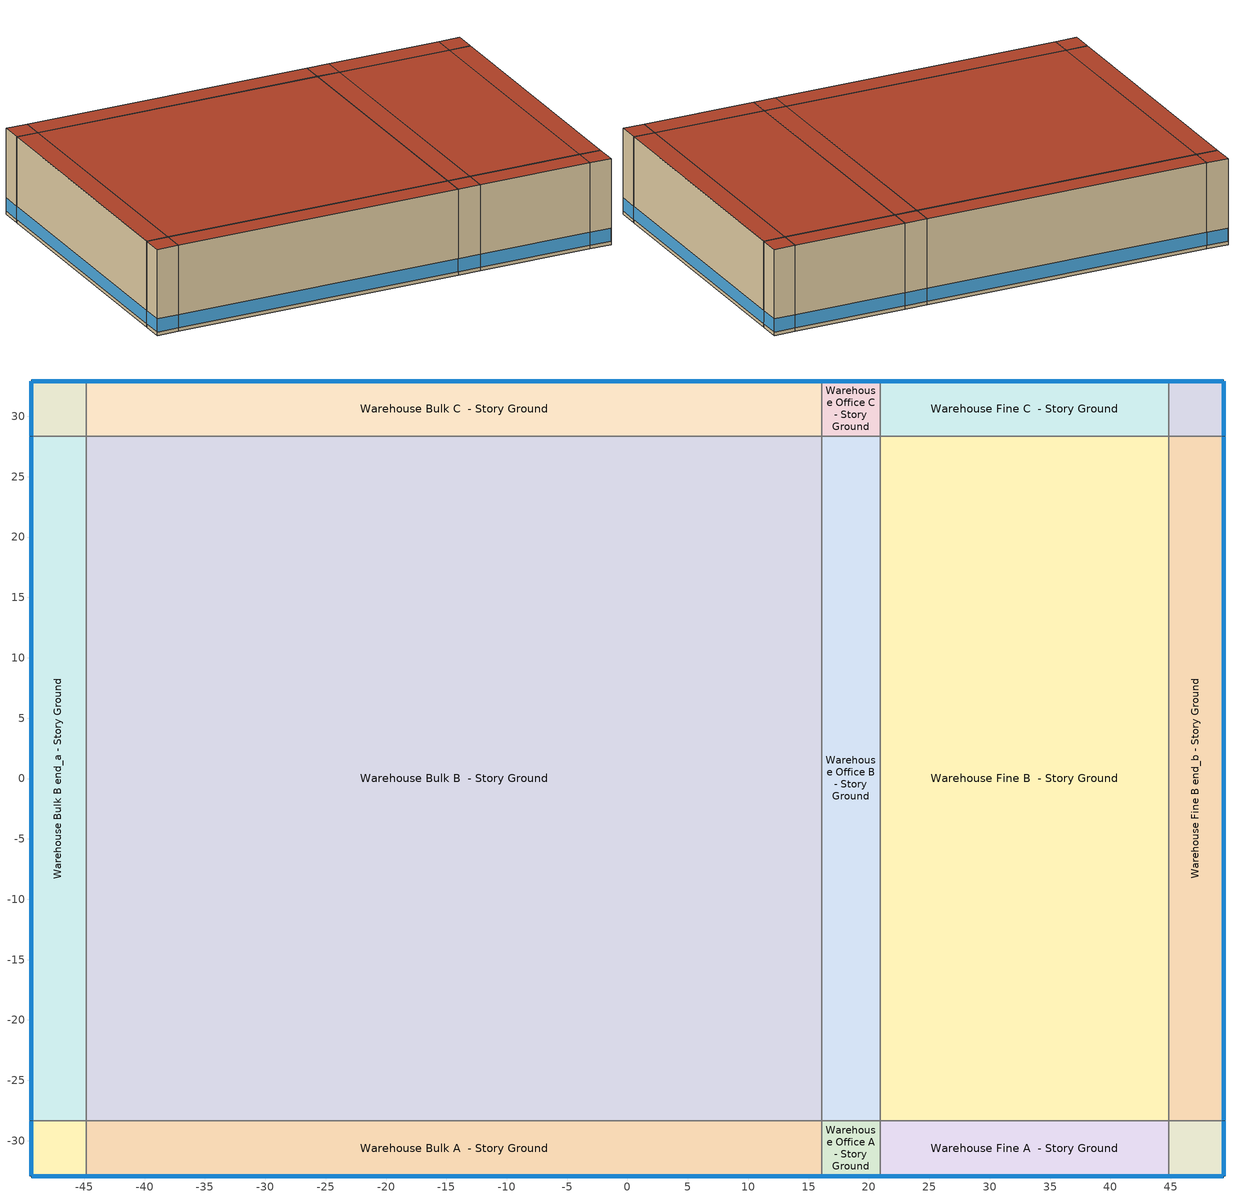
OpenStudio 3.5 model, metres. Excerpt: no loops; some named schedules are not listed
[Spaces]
Warehouse Bulk A end_a - Story Ground
 floor ground (Foundation F 093 Perim 914 Area 209): -49.38,-32.92 -49.38,-28.35 -44.81,-28.35 -44.81,-32.92 z0
 wall outside: -49.38,-28.35 -49.38,-32.92 -44.81,-32.92 z0:18.29
 wall to Warehouse Bulk B end_a - Story Ground: -44.81,-28.35 -49.38,-28.35 z0:18.29
 wall to Warehouse Bulk A  - Story Ground: -44.81,-32.92 -44.81,-28.35 z0:18.29
 window: -49.36,-32.92 -44.84,-32.92 / -49.38,-28.38 -49.38,-32.9 z0.76:3.54
 roof outside: -44.81,-32.92 -44.81,-28.35 -49.38,-28.35 -49.38,-32.92 z18.29
Warehouse Bulk B end_a - Story Ground
 floor ground (Foundation F 093 Perim 567 Area 25923): -49.38,-28.35 -49.38,28.35 -44.81,28.35 -44.81,-28.35 z0
 wall outside: -49.38,28.35 -49.38,-28.35 z0:18.29
 wall to Warehouse Bulk C end_a - Story Ground: -44.81,28.35 -49.38,28.35 z0:18.29
 wall to Warehouse Bulk B  - Story Ground: -44.81,-28.35 -44.81,28.35 z0:18.29
 window: -49.38,28.32 -49.38,-28.32 z0.76:3.51
 roof outside: -44.81,-28.35 -44.81,28.35 -49.38,28.35 -49.38,-28.35 z18.29
Warehouse Bulk C end_a - Story Ground
 floor ground (Foundation F 093 Perim 914 Area 209): -49.38,28.35 -49.38,32.92 -44.81,32.92 -44.81,28.35 z0
 wall outside: -44.81,32.92 -49.38,32.92 -49.38,28.35 z0:18.29
 wall to Warehouse Bulk C  - Story Ground: -44.81,28.35 -44.81,32.92 z0:18.29
 window: -44.84,32.92 -49.36,32.92 / -49.38,32.9 -49.38,28.38 z0.76:3.54
 roof outside: -44.81,28.35 -44.81,32.92 -49.38,32.92 -49.38,28.35 z18.29
Warehouse Bulk A  - Story Ground
 floor ground (Foundation F 093 Perim 6089 Area 27839): -44.81,-32.92 -44.81,-28.35 16.08,-28.35 16.08,-32.92 z0
 wall outside: -44.81,-32.92 16.08,-32.92 z0:18.29
 wall to Warehouse Bulk B  - Story Ground: 16.08,-28.35 -44.81,-28.35 z0:18.29
 wall to Warehouse Office A  - Story Ground: 16.08,-32.92 16.08,-28.35 z0:18.29
 window: -44.79,-32.92 16.05,-32.92 z0.76:3.51
 roof outside: 16.08,-32.92 16.08,-28.35 -44.81,-28.35 -44.81,-32.92 z18.29
Warehouse Bulk B  - Story Ground
 floor ground (Foundation F 093 Perim 0 Area 345251): -44.81,-28.35 -44.81,28.35 16.08,28.35 16.08,-28.35 z0
 wall to Warehouse Bulk C  - Story Ground: 16.08,28.35 -44.81,28.35 z0:18.29
 wall to Warehouse Office B  - Story Ground: 16.08,-28.35 16.08,28.35 z0:18.29
 roof outside: 16.08,-28.35 16.08,28.35 -44.81,28.35 -44.81,-28.35 z18.29
Warehouse Bulk C  - Story Ground
 floor ground (Foundation F 093 Perim 6089 Area 27839): -44.81,28.35 -44.81,32.92 16.08,32.92 16.08,28.35 z0
 wall outside: 16.08,32.92 -44.81,32.92 z0:18.29
 wall to Warehouse Office C  - Story Ground: 16.08,28.35 16.08,32.92 z0:18.29
 window: 16.05,32.92 -44.79,32.92 z0.76:3.51
 roof outside: 16.08,28.35 16.08,32.92 -44.81,32.92 -44.81,28.35 z18.29
Warehouse Office A  - Story Ground
 floor ground (Foundation F 093 Perim 484 Area 2213): 16.08,-32.92 16.08,-28.35 20.92,-28.35 20.92,-32.92 z0
 wall outside: 16.08,-32.92 20.92,-32.92 z0:18.29
 wall to Warehouse Office B  - Story Ground: 20.92,-28.35 16.08,-28.35 z0:18.29
 wall to Warehouse Fine A  - Story Ground: 20.92,-32.92 20.92,-28.35 z0:18.29
 window: 16.1,-32.92 20.89,-32.92 z0.76:3.53
 roof outside: 20.92,-32.92 20.92,-28.35 16.08,-28.35 16.08,-32.92 z18.29
Warehouse Office B  - Story Ground
 floor ground (Foundation F 093 Perim 0 Area 2744): 16.08,-28.35 16.08,28.35 20.92,28.35 20.92,-28.35 z0
 wall to Warehouse Office C  - Story Ground: 20.92,28.35 16.08,28.35 z0:18.29
 wall to Warehouse Fine B  - Story Ground: 20.92,-28.35 20.92,28.35 z0:18.29
 roof outside: 20.92,-28.35 20.92,28.35 16.08,28.35 16.08,-28.35 z18.29
Warehouse Office C  - Story Ground
 floor ground (Foundation F 093 Perim 484 Area 2213): 16.08,28.35 16.08,32.92 20.92,32.92 20.92,28.35 z0
 wall outside: 20.92,32.92 16.08,32.92 z0:18.29
 wall to Warehouse Fine C  - Story Ground: 20.92,28.35 20.92,32.92 z0:18.29
 window: 20.89,32.92 16.1,32.92 z0.76:3.53
 roof outside: 20.92,28.35 20.92,32.92 16.08,32.92 16.08,28.35 z18.29
Warehouse Fine A  - Story Ground
 floor ground (Foundation F 093 Perim 2389 Area 10924): 20.92,-32.92 20.92,-28.35 44.81,-28.35 44.81,-32.92 z0
 wall outside: 20.92,-32.92 44.81,-32.92 z0:18.29
 wall to Warehouse Fine B  - Story Ground: 44.81,-28.35 20.92,-28.35 z0:18.29
 wall to Warehouse Fine A end_b - Story Ground: 44.81,-32.92 44.81,-28.35 z0:18.29
 window: 20.94,-32.92 44.79,-32.92 z0.76:3.51
 roof outside: 44.81,-32.92 44.81,-28.35 20.92,-28.35 20.92,-32.92 z18.29
Warehouse Fine B  - Story Ground
 floor ground (Foundation F 093 Perim 0 Area 135471): 20.92,-28.35 20.92,28.35 44.81,28.35 44.81,-28.35 z0
 wall to Warehouse Fine C  - Story Ground: 44.81,28.35 20.92,28.35 z0:18.29
 wall to Warehouse Fine B end_b - Story Ground: 44.81,-28.35 44.81,28.35 z0:18.29
 roof outside: 44.81,-28.35 44.81,28.35 20.92,28.35 20.92,-28.35 z18.29
Warehouse Fine C  - Story Ground
 floor ground (Foundation F 093 Perim 2389 Area 10924): 20.92,28.35 20.92,32.92 44.81,32.92 44.81,28.35 z0
 wall outside: 44.81,32.92 20.92,32.92 z0:18.29
 wall to Warehouse Fine C end_b - Story Ground: 44.81,28.35 44.81,32.92 z0:18.29
 window: 44.79,32.92 20.94,32.92 z0.76:3.51
 roof outside: 44.81,28.35 44.81,32.92 20.92,32.92 20.92,28.35 z18.29
Warehouse Fine A end_b - Story Ground
 floor ground (Foundation F 093 Perim 914 Area 209): 44.81,-32.92 44.81,-28.35 49.38,-28.35 49.38,-32.92 z0
 wall outside: 44.81,-32.92 49.38,-32.92 49.38,-28.35 z0:18.29
 wall to Warehouse Fine B end_b - Story Ground: 49.38,-28.35 44.81,-28.35 z0:18.29
 window: 49.38,-32.9 49.38,-28.38 / 44.84,-32.92 49.36,-32.92 z0.76:3.54
 roof outside: 49.38,-32.92 49.38,-28.35 44.81,-28.35 44.81,-32.92 z18.29
Warehouse Fine B end_b - Story Ground
 floor ground (Foundation F 093 Perim 567 Area 25923): 44.81,-28.35 44.81,28.35 49.38,28.35 49.38,-28.35 z0
 wall outside: 49.38,-28.35 49.38,28.35 z0:18.29
 wall to Warehouse Fine C end_b - Story Ground: 49.38,28.35 44.81,28.35 z0:18.29
 window: 49.38,-28.32 49.38,28.32 z0.76:3.51
 roof outside: 49.38,-28.35 49.38,28.35 44.81,28.35 44.81,-28.35 z18.29
Warehouse Fine C end_b - Story Ground
 floor ground (Foundation F 093 Perim 914 Area 209): 44.81,28.35 44.81,32.92 49.38,32.92 49.38,28.35 z0
 wall outside: 49.38,28.35 49.38,32.92 44.81,32.92 z0:18.29
 window: 49.36,32.92 44.84,32.92 / 49.38,28.38 49.38,32.9 z0.76:3.54
 roof outside: 49.38,28.35 49.38,32.92 44.81,32.92 44.81,28.35 z18.29
[Site]
Kodiak: Latitude {deg}=57.75; Longitude {deg}=-152.49; Time Zone {hr}=-9; Elevation {m}=34; Terrain=Urban
[ClimateZones]
Climate Zone Institution Name 1=ASHRAE; Climate Zone Document Name 1=ANSI/ASHRAE Standard 169; Climate Zone Document Year 1=2006; Climate Zone Value 1=8A; Climate Zone Institution Name 2=CEC; Climate Zone Document Name 2=California Climate Zone Descriptions; Climate Zone Document Year 2=1995
[Site:WaterMainsTemperature]
Calculation Method=Correlation; Annual Average Outdoor Air Temperature {C}=-1.525; Maximum Difference In Monthly Average Outdoor Air Temperatures {deltaC}=36.2
[Site:GroundTemperature:FCfactorMethod]
January Ground Temperature {C}=-3.1; February Ground Temperature {C}=-17.7; March Ground Temperature {C}=-19.3; April Ground Temperature {C}=-17.6; May Ground Temperature {C}=-15.4; June Ground Temperature {C}=-10.3; July Ground Temperature {C}=0.7; August Ground Temperature {C}=10.6; September Ground Temperature {C}=16; October Ground Temperature {C}=16.9; November Ground Temperature {C}=14.2; December Ground Temperature {C}=6.7
[SizingPeriod:DesignDay] Barometric Pressure {Pa}=100917; Wind Speed {m/s}=5; Wind Direction {deg}=320; Rain Indicator=No; Snow Indicator=No; Day of Month=21; Day Type=SummerDesignDay; Daylight Saving Time Indicator=No; Humidity Condition Type=Wetbulb; Dry-Bulb Temperature Range Modifier Type=DefaultMultipliers; Solar Model Indicator=ASHRAETau
Name | Maximum Dry-Bulb Temperature {C} | Daily Dry-Bulb Temperature Range {deltaC} | Month | Wetbulb or DewPoint at Maximum Dry-Bulb {C} | ASHRAE Clear Sky Optical Depth for Beam Irradiance | ASHRAE Clear Sky Optical Depth for Diffuse Irradiance
Kodiak December .4% Condns WB=>MCDB | 6.5 | 5.1 | 12 | 6.2 | 0.359 | 2.403
Kodiak November .4% Condns WB=>MCDB | 8.7 | 5.3 | 11 | 8.2 | 0.358 | 2.388
Kodiak October .4% Condns WB=>MCDB | 11.3 | 6.2 | 10 | 10.7 | 0.34 | 2.431
Kodiak September .4% Condns WB=>MCDB | 16.2 | 6.4 | 9 | 13.8 | 0.333 | 2.489
[Building]
90.1-2016|Warehouse: North Axis {deg}=0; Default Construction Set=90.1-2016 - Warehouse - ASHRAE 169-2013-8A; Default Schedule Set=Building Default Schedule Set; Standards Number of Stories=1; Standards Number of Above Ground Stories=1; Standards Building Type=Warehouse
[Material:NoMass] Thermal Absorptance=0.9; Solar Absorptance=0.7
Name | Roughness | Thermal Resistance {m2-K/W} | Visible Absorptance
CP02 CARPET PAD | VeryRough | 0.21648 | 0.8
Typical Carpet Pad | Smooth | 0.21648 | 0.8
Typical Insulation R-23.75 1 | Smooth | 4.18206 | 0.7
Typical Insulation R-26.25 | Smooth | 4.62235 | 0.7
Typical Insulation R-1.85 | Smooth | 0.326262 | 0.7
Typical Insulation R-2.38 | Smooth | 0.418404 | 0.7
Typical Insulation R-18.44 | Smooth | 3.24833 | 0.7
[Material]
Name | Roughness | Thickness {m} | Conductivity {W/m-K} | Density {kg/m3} | Specific Heat {J/kg-K} | Thermal Absorptance | Solar Absorptance | Visible Absorptance
100mm Normalweight concrete floor | MediumSmooth | 0.1016 | 2.31 | 2322 | 832
G01 13mm gypsum board | Smooth | 0.0127 | 0.16 | 800 | 1090 | 0.9 | 0.7 | 0.5
4 in. Normalweight Concrete Floor | MediumRough | 0.1016 | 2.31 | 2322 | 832 | 0.9 | 0.7 | 0.7
8 in. Concrete Block Basement Wall | MediumRough | 0.2032 | 1.326 | 1842 | 912 | 0.9 | 0.7 | 0.7
F08 Metal surface; Metal Roof Surface | Smooth | 0.0008 | 45.28 | 7824 | 500 | 0.9 | 0.7 | 0.7
G05 25mm wood | MediumSmooth | 0.0254 | 0.15 | 608 | 1630 | 0.9 | 0.5 | 0.5
1/2IN Gypsum | Smooth | 0.0127 | 0.16 | 784.9 | 830 | 0.9 | 0.4 | 0.4
6 in. Normalweight Concrete Floor | MediumRough | 0.1524 | 2.31 | 2322 | 832 | 0.9 | 0.7 | 0.7
1IN Stucco | Smooth | 0.0253 | 0.6918 | 1858 | 837 | 0.9 | 0.7 | 0.92
8IN CONCRETE HW RefBldg | Rough | 0.2032 | 1.311 | 2240 | 836.8 | 0.9 | 0.7 | 0.7
[Construction:FfactorGroundFloor] F-Factor {W/m-K}=0.934597
Name | Area {m2} | PerimeterExposed {m}
Foundation F 093 Perim 567 Area 25923 | 259.234 | 56.7003
Foundation F 093 Perim 2389 Area 10924 | 109.237 | 23.8925
Foundation F 093 Perim 0 Area 135471 | 1354.71 | 0
Foundation F 093 Perim 914 Area 209 | 20.9032 | 9.144
Foundation F 093 Perim 484 Area 2213 | 22.1265 | 4.83956
Foundation F 093 Perim 0 Area 345251 | 3452.51 | 0
Foundation F 093 Perim 0 Area 2744 | 274.405 | 0
Foundation F 093 Perim 6089 Area 27839 | 278.391 | 60.8904
[DefaultSurfaceConstructions]
Name | Floor Construction | Wall Construction | Roof Ceiling Construction
Default Surface Constructions 7 | Typical Insulated Exterior Mass Floor R-26.32 1 | Typical Insulated Exterior Mass Wall R-20.83 | Typical Insulated Metal Building Roof R-27.03
Default Surface Constructions 8 | Typical Interior Floor | Typical Interior Wall | Typical Interior Ceiling
Default Surface Constructions 9 | Typical Insulated Carpeted 6in Slab Floor | Typical Insulated Basement Mass Wall
[Construction]
Typical Interior Floor: 100mm Normalweight concrete floor, CP02 CARPET PAD
Typical Interior Wall: G01 13mm gypsum board, G01 13mm gypsum board
Typical Interior Ceiling: CP02 CARPET PAD, 100mm Normalweight concrete floor
Typical Insulated Basement Mass Wall: 8 in. Concrete Block Basement Wall
Typical Interior Window: Clear 3mm
Typical Interior Door; Typical Interior Partition: G05 25mm wood
Typical Insulated Exterior Mass Floor R-26.32 1: Typical Insulation R-23.75 1, 4 in. Normalweight Concrete Floor, Typical Carpet Pad
Typical Insulated Metal Building Roof R-27.03: Metal Roof Surface, Typical Insulation R-26.25
Typical Insulated Carpeted 6in Slab Floor: 6 in. Normalweight Concrete Floor, Typical Carpet Pad
U 0.38 SHGC 0.45 Simple Glazing Window U-0.38 SHGC 0.45: U 0.38 SHGC 0.45 Simple Glazing U-0.38 SHGC 0.45
U 0.38 SHGC 0.45 Simple Glazing Window U-0.38 SHGC 0.45 1: U 0.38 SHGC 0.45 Simple Glazing U-0.38 SHGC 0.45 1
Typical Insulated Metal Door R-2.7: F08 Metal surface, Typical Insulation R-1.85
U 0.38 SHGC 0.45 Simple Glazing Window U-0.38 SHGC 0.45 2: U 0.38 SHGC 0.45 Simple Glazing U-0.38 SHGC 0.45 2
Typical Overhead Door R-3.23: Typical Insulation R-2.38
U 0.85 SHGC 0.55 Simple Glazing Window U-0.85 SHGC 0.55: U 0.85 SHGC 0.55 Simple Glazing U-0.85 SHGC 0.55
Typical Insulated Exterior Mass Wall R-20.83: 1IN Stucco, 8IN CONCRETE HW RefBldg, Typical Insulation R-18.44, 1/2IN Gypsum
[DefaultSubSurfaceConstructions]
Name | Fixed Window Construction | Operable Window Construction | Door Construction | Glass Door Construction | Overhead Door Construction | Skylight Construction | Tubular Daylight Dome Construction | Tubular Daylight Diffuser Construction
Default Sub Surface Constructions 5 | U 0.38 SHGC 0.45 Simple Glazing Window U-0.38 SHGC 0.45 | U 0.38 SHGC 0.45 Simple Glazing Window U-0.38 SHGC 0.45 1 | Typical Insulated Metal Door R-2.7 | U 0.38 SHGC 0.45 Simple Glazing Window U-0.38 SHGC 0.45 2 | Typical Overhead Door R-3.23 | U 0.85 SHGC 0.55 Simple Glazing Window U-0.85 SHGC 0.55 | Typical Interior Window | Typical Interior Window
Default Sub Surface Constructions 6 | Typical Interior Window | Typical Interior Window | Typical Interior Door
[WindowMaterial:Glazing]
Clear 3mm: Optical Data Type=SpectralAverage; Thickness {m}=0.003; Solar Transmittance at Normal Incidence=0.837; Front Side Solar Reflectance at Normal Incidence=0.075; Back Side Solar Reflectance at Normal Incidence=0.075; Visible Transmittance at Normal Incidence=0.898; Front Side Visible Reflectance at Normal Incidence=0.081; Back Side Visible Reflectance at Normal Incidence=0.081; Infrared Transmittance at Normal Incidence=0; Front Side Infrared Hemispherical Emissivity=0.84; Back Side Infrared Hemispherical Emissivity=0.84; Conductivity {W/m-K}=0.9; Dirt Correction Factor for Solar and Visible Transmittance=1; Solar Diffusing=No
[DefaultConstructionSet]
90.1-2016 - Warehouse - ASHRAE 169-2013-8A: Default Exterior Surface Constructions=Default Surface Constructions 7; Default Interior Surface Constructions=Default Surface Constructions 8; Default Ground Contact Surface Constructions=Default Surface Constructions 9; Default Exterior SubSurface Constructions=Default Sub Surface Constructions 5; Default Interior SubSurface Constructions=Default Sub Surface Constructions 6; Interior Partition Construction=Typical Interior Partition
[WindowMaterial:SimpleGlazingSystem]
Name | U-Factor {W/m2-K} | Solar Heat Gain Coefficient
U 0.38 SHGC 0.45 Simple Glazing U-0.38 SHGC 0.45; U 0.38 SHGC 0.45 Simple Glazing U-0.38 SHGC 0.45 1; U 0.38 SHGC 0.45 Simple Glazing U-0.38 SHGC 0.45 2 | 2.15774 | 0.45
U 0.85 SHGC 0.55 Simple Glazing U-0.85 SHGC 0.55 | 4.82652 | 0.55
[SpaceType] Standards Building Type=Warehouse
Name | Default Schedule Set | Design Specification Outdoor Air Object | Standards Space Type
Warehouse Office - 90.1-2016 | Warehouse Office Schedule Set | Warehouse Office Ventilation | Office
Warehouse Fine - 90.1-2016 | Warehouse Fine Schedule Set | Warehouse Fine Ventilation | Fine
Warehouse Bulk - 90.1-2016 | Warehouse Bulk Schedule Set | Warehouse Bulk Ventilation | Bulk
[People:Definition]
Warehouse Office People Definition: Number of People Calculation Method=People/Area; People per Space Floor Area {person/m2}=0.0210973; Fraction Radiant=0.3
[Lights:Definition] Design Level Calculation Method=Watts/Area; Fraction Visible=0.18; Return Air Fraction=0
Name | Watts per Space Floor Area {W/m2} | Fraction Radiant
Warehouse Bulk Lights Definition | 3.76737 | 0.42
Warehouse Fine Lights Definition | 7.4271 | 0.42
Warehouse Office Lights Definition | 8.50349 | 0.37
[ElectricEquipment:Definition] Design Level Calculation Method=Watts/Area; Fraction Latent=0; Fraction Radiant=0.5; Fraction Lost=0
Name | Watts per Space Floor Area {W/m2}
Warehouse Bulk Elec Equip Definition | 2.55842
Warehouse Office Elec Equip Definition | 8.07293
[Exterior:Lights:Definition]
Name | Design Level {W}
Occ Sensing Exterior Lights Def | 861.3
NonDimming Exterior Lights Def | 50.7
[Exterior:Lights] Control Option=AstronomicalClock
Name | Exterior Lights Definition | Schedule
Occ Sensing Exterior Lights Def | Occ Sensing Exterior Lights Def | OfficeSmall Exterior_lighting_schedule_b
NonDimming Exterior Lights Def | NonDimming Exterior Lights Def | OfficeSmall Exterior_lighting_schedule_a
[BuildingStory]
Story Ground: Nominal Z Coordinate {m}=0; Nominal Floor to Floor Height {m}=18.288
[Space] Building Story=Story Ground
Name | Space Type | Thermal Zone
Warehouse Bulk A end_a - Story Ground | Warehouse Bulk - 90.1-2016 | Zone Warehouse Bulk A end_a - Story Ground
Warehouse Bulk B end_a - Story Ground | Warehouse Bulk - 90.1-2016 | Zone Warehouse Bulk B end_a - Story Ground
Warehouse Bulk C end_a - Story Ground | Warehouse Bulk - 90.1-2016 | Zone Warehouse Bulk C end_a - Story Ground
Warehouse Bulk A  - Story Ground | Warehouse Bulk - 90.1-2016 | Zone Warehouse Bulk A  - Story Ground
Warehouse Bulk B  - Story Ground | Warehouse Bulk - 90.1-2016 | Zone Warehouse Bulk B  - Story Ground
Warehouse Bulk C  - Story Ground | Warehouse Bulk - 90.1-2016 | Zone Warehouse Bulk C  - Story Ground
Warehouse Office A  - Story Ground | Warehouse Office - 90.1-2016 | Zone Warehouse Office A  - Story Ground
Warehouse Office B  - Story Ground | Warehouse Office - 90.1-2016 | Zone Warehouse Office B  - Story Ground
Warehouse Office C  - Story Ground | Warehouse Office - 90.1-2016 | Zone Warehouse Office C  - Story Ground
Warehouse Fine A  - Story Ground | Warehouse Fine - 90.1-2016 | Zone Warehouse Fine A  - Story Ground
Warehouse Fine B  - Story Ground | Warehouse Fine - 90.1-2016 | Zone Warehouse Fine B  - Story Ground
Warehouse Fine C  - Story Ground | Warehouse Fine - 90.1-2016 | Zone Warehouse Fine C  - Story Ground
Warehouse Fine A end_b - Story Ground | Warehouse Fine - 90.1-2016 | Zone Warehouse Fine A end_b - Story Ground
Warehouse Fine B end_b - Story Ground | Warehouse Fine - 90.1-2016 | Zone Warehouse Fine B end_b - Story Ground
Warehouse Fine C end_b - Story Ground | Warehouse Fine - 90.1-2016 | Zone Warehouse Fine C end_b - Story Ground
[ThermalZone] Multiplier=1; Use Ideal Air Loads=No
Name | Thermostat | Primary Daylighting Control | Fraction of Zone Controlled by Primary Daylighting Control | Secondary Daylighting Control | Fraction of Zone Controlled by Secondary Daylighting Control
Zone Warehouse Bulk A end_a - Story Ground | Warehouse Bulk - 90.1-2016 Thermostat 1
Zone Warehouse Bulk B end_a - Story Ground | Warehouse Bulk - 90.1-2016 Thermostat 3 | Warehouse Bulk B end_a - Story Ground Daylt Sensor 1 | 0.767 | Warehouse Bulk B end_a - Story Ground Daylt Sensor 2 | 0.232
Zone Warehouse Bulk C end_a - Story Ground | Warehouse Bulk - 90.1-2016 Thermostat 5
Zone Warehouse Bulk A  - Story Ground | Warehouse Bulk - 90.1-2016 Thermostat | Warehouse Bulk A  - Story Ground Daylt Sensor 1 | 0.767 | Warehouse Bulk A  - Story Ground Daylt Sensor 2 | 0.232
Zone Warehouse Bulk B  - Story Ground | Warehouse Bulk - 90.1-2016 Thermostat 2
Zone Warehouse Bulk C  - Story Ground | Warehouse Bulk - 90.1-2016 Thermostat 4 | Warehouse Bulk C  - Story Ground Daylt Sensor 1 | 0.767 | Warehouse Bulk C  - Story Ground Daylt Sensor 2 | 0.232
Zone Warehouse Office A  - Story Ground | Warehouse Office - 90.1-2016 Thermostat
Zone Warehouse Office B  - Story Ground | Warehouse Office - 90.1-2016 Thermostat 1
Zone Warehouse Office C  - Story Ground | Warehouse Office - 90.1-2016 Thermostat 2
Zone Warehouse Fine A  - Story Ground | Warehouse Fine - 90.1-2016 Thermostat | Warehouse Fine A  - Story Ground Daylt Sensor 1 | 0.768 | Warehouse Fine A  - Story Ground Daylt Sensor 2 | 0.231
Zone Warehouse Fine B  - Story Ground | Warehouse Fine - 90.1-2016 Thermostat 2
Zone Warehouse Fine C  - Story Ground | Warehouse Fine - 90.1-2016 Thermostat 4 | Warehouse Fine C  - Story Ground Daylt Sensor 1 | 0.768 | Warehouse Fine C  - Story Ground Daylt Sensor 2 | 0.231
Zone Warehouse Fine A end_b - Story Ground | Warehouse Fine - 90.1-2016 Thermostat 1
Zone Warehouse Fine B end_b - Story Ground | Warehouse Fine - 90.1-2016 Thermostat 3 | Warehouse Fine B end_b - Story Ground Daylt Sensor 1 | 0.767 | Warehouse Fine B end_b - Story Ground Daylt Sensor 2 | 0.232
Zone Warehouse Fine C end_b - Story Ground | Warehouse Fine - 90.1-2016 Thermostat 5
[DesignSpecification:OutdoorAir] Outdoor Air Method=Sum; Outdoor Air Flow per Floor Area {m3/s-m2}=0.0003048
Name | Outdoor Air Flow per Person {m3/s-person}
Warehouse Bulk Ventilation; Warehouse Fine Ventilation
Warehouse Office Ventilation | 0.00235974
[DefaultScheduleSet]
Name | Number of People Schedule | People Activity Level Schedule | Lighting Schedule | Electric Equipment Schedule | Infiltration Schedule | Hours of Operation Schedule
Warehouse Bulk Schedule Set | Warehouse BLDG_OCC_SCH | Warehouse Office Activity Schedule | Warehouse BLDG_LIGHT_STORAGE_SCH | Warehouse Bldg Equip | Warehouse Bulk Infil Schedule
Warehouse Fine Schedule Set | Warehouse BLDG_OCC_SCH | Warehouse Office Activity Schedule | Warehouse BLDG_LIGHT_STORAGE_SCH | Warehouse Bldg Equip | Warehouse Fine Infil Schedule
Warehouse Office Schedule Set | Warehouse BLDG_OCC_SCH | Warehouse Office Activity Schedule | Warehouse BLDG_LIGHT_OFFICE_SCH_2013 | Warehouse Office_Plug_SCH_2013 | Warehouse Office Infil Schedule
Building Default Schedule Set |  |  |  |  |  | Building Hours of Operation NonResidential
[People]
Warehouse Office People: People Definition=Warehouse Office People Definition; Space or SpaceType=Warehouse Office - 90.1-2016; Work Efficiency Schedule=Work Efficiency Schedule; Clothing Insulation Schedule=Clothing Schedule; Air Velocity Schedule=Air Velocity Schedule; Multiplier=1
[Lights] Fraction Replaceable=1
Name | Lights Definition | Space or SpaceType
Warehouse Bulk Lights | Warehouse Bulk Lights Definition | Warehouse Bulk - 90.1-2016
Warehouse Fine Lights | Warehouse Fine Lights Definition | Warehouse Fine - 90.1-2016
Warehouse Office Lights | Warehouse Office Lights Definition | Warehouse Office - 90.1-2016
[ElectricEquipment]
Name | Electric Equipment Definition | Space or SpaceType
Warehouse Bulk Elec Equip | Warehouse Bulk Elec Equip Definition | Warehouse Bulk - 90.1-2016
Warehouse Office Elec Equip | Warehouse Office Elec Equip Definition | Warehouse Office - 90.1-2016
[SpaceInfiltration:DesignFlowRate] Schedule=Always On Discrete; Design Flow Rate Calculation Method=Flow/ExteriorArea; Constant Term Coefficient=0; Temperature Term Coefficient=0; Velocity Term Coefficient=0.224; Velocity Squared Term Coefficient=0
Name | Space or SpaceType | Flow per Exterior Surface Area {m3/s-m2}
Warehouse Bulk A  - Story Ground Infiltration | Warehouse Bulk A  - Story Ground | 0.000455659
Warehouse Bulk A end_a - Story Ground Infiltration | Warehouse Bulk A end_a - Story Ground | 0.000506287
Warehouse Bulk B end_a - Story Ground Infiltration | Warehouse Bulk B end_a - Story Ground | 0.000455659
Warehouse Bulk C  - Story Ground Infiltration | Warehouse Bulk C  - Story Ground | 0.000455659
Warehouse Bulk C end_a - Story Ground Infiltration | Warehouse Bulk C end_a - Story Ground | 0.000506287
Warehouse Fine A  - Story Ground Infiltration | Warehouse Fine A  - Story Ground | 0.000455659
Warehouse Fine A end_b - Story Ground Infiltration | Warehouse Fine A end_b - Story Ground | 0.000506287
Warehouse Fine B end_b - Story Ground Infiltration | Warehouse Fine B end_b - Story Ground | 0.000455659
Warehouse Fine C  - Story Ground Infiltration | Warehouse Fine C  - Story Ground | 0.000455659
Warehouse Fine C end_b - Story Ground Infiltration | Warehouse Fine C end_b - Story Ground | 0.000506287
Warehouse Office A  - Story Ground Infiltration | Warehouse Office A  - Story Ground | 0.000455659
Warehouse Office C  - Story Ground Infiltration | Warehouse Office C  - Story Ground | 0.000455659
[Daylighting:Control] Position Z-Coordinate {m}=0.762; Lighting Control Type=Stepped; Minimum Input Power Fraction for Continuous Dimming Control=0.3; Minimum Light Output Fraction for Continuous Dimming Control=0.2; Number of Stepped Control Steps=3; Probability Lighting will be Reset When Needed in Manual Stepped Control=1; Maximum Allowable Discomfort Glare Index=22
Name | Space | Position X-Coordinate {m} | Position Y-Coordinate {m} | Illuminance Setpoint {lux}
Warehouse Bulk A  - Story Ground Daylt Sensor 1 | Warehouse Bulk A  - Story Ground | 30.4452 | 2.31494 | 215
Warehouse Bulk A  - Story Ground Daylt Sensor 2 | Warehouse Bulk A  - Story Ground | 30.4452 | 4.66496 | 215
Warehouse Bulk B end_a - Story Ground Daylt Sensor 1 | Warehouse Bulk B end_a - Story Ground | 2.31506 | 28.3502 | 215
Warehouse Bulk B end_a - Story Ground Daylt Sensor 2 | Warehouse Bulk B end_a - Story Ground | 4.66519 | 28.3502 | 215
Warehouse Bulk C  - Story Ground Daylt Sensor 1 | Warehouse Bulk C  - Story Ground | 30.4452 | 2.25706 | 215
Warehouse Bulk C  - Story Ground Daylt Sensor 2 | Warehouse Bulk C  - Story Ground | 30.4452 | -0.0929624 | 215
Warehouse Fine A  - Story Ground Daylt Sensor 1 | Warehouse Fine A  - Story Ground | 11.9463 | 2.31729 | 323
Warehouse Fine A  - Story Ground Daylt Sensor 2 | Warehouse Fine A  - Story Ground | 11.9463 | 4.66969 | 323
Warehouse Fine B end_b - Story Ground Daylt Sensor 1 | Warehouse Fine B end_b - Story Ground | 2.25694 | 28.3502 | 323
Warehouse Fine B end_b - Story Ground Daylt Sensor 2 | Warehouse Fine B end_b - Story Ground | -0.0931877 | 28.3502 | 323
Warehouse Fine C  - Story Ground Daylt Sensor 1 | Warehouse Fine C  - Story Ground | 11.9463 | 2.25471 | 323
Warehouse Fine C  - Story Ground Daylt Sensor 2 | Warehouse Fine C  - Story Ground | 11.9463 | -0.0976898 | 323
[ThermostatSetpoint:DualSetpoint]
Name | Heating Setpoint Temperature Schedule | Cooling Setpoint Temperature Schedule
Warehouse Bulk - 90.1-2016 Thermostat; Warehouse Bulk - 90.1-2016 Thermostat 1; Warehouse Bulk - 90.1-2016 Thermostat 2; Warehouse Bulk - 90.1-2016 Thermostat 3; Warehouse Bulk - 90.1-2016 Thermostat 4; Warehouse Bulk - 90.1-2016 Thermostat 5 | Warehouse Bulk Storage Heating Setpoint Schedule | Warehouse ClgSetp BulkStorage
Warehouse Fine - 90.1-2016 Thermostat; Warehouse Fine - 90.1-2016 Thermostat 1; Warehouse Fine - 90.1-2016 Thermostat 2; Warehouse Fine - 90.1-2016 Thermostat 3; Warehouse Fine - 90.1-2016 Thermostat 4; Warehouse Fine - 90.1-2016 Thermostat 5 | Warehouse Fine Storage Heating Setpoint Schedule | Warehouse Fine Storage Cooling Setpoint Schedule
Warehouse Office - 90.1-2016 Thermostat; Warehouse Office - 90.1-2016 Thermostat 1; Warehouse Office - 90.1-2016 Thermostat 2 | Warehouse HtgSetp | Warehouse ClgSetp
[Schedule:Constant]
Always On Discrete: Value=1
[Schedule:Ruleset]
Name | Default Day Schedule | Summer Design Day Schedule | Winter Design Day Schedule
Clothing Schedule | Clothing Schedule Default Winter Clothes
Air Velocity Schedule | Air Velocity Schedule Default
Work Efficiency Schedule | Work Efficiency Schedule Default
OfficeSmall Exterior_lighting_schedule_b | OfficeSmall Exterior_lighting_schedule_b Default | OfficeSmall Exterior_lighting_schedule_b Summer Design Day | OfficeSmall Exterior_lighting_schedule_b Winter Design Day
OfficeSmall Exterior_lighting_schedule_a | OfficeSmall Exterior_lighting_schedule_a Default | OfficeSmall Exterior_lighting_schedule_a Summer Design Day | OfficeSmall Exterior_lighting_schedule_a Winter Design Day
Warehouse BLDG_OCC_SCH | Warehouse BLDG_OCC_SCH Default | Warehouse BLDG_OCC_SCH Summer Design Day | Warehouse BLDG_OCC_SCH Winter Design Day
Warehouse Office Activity Schedule | Warehouse Office Activity Schedule Default | Warehouse Office Activity Schedule Summer Design Day | Warehouse Office Activity Schedule Winter Design Day
Warehouse BLDG_LIGHT_STORAGE_SCH | Warehouse BLDG_LIGHT_STORAGE_SCH Default | Warehouse BLDG_LIGHT_STORAGE_SCH Summer Design Day | Warehouse BLDG_LIGHT_STORAGE_SCH Winter Design Day
Warehouse Bldg Equip | Warehouse Bldg Equip Default | Warehouse Bldg Equip Summer Design Day | Warehouse Bldg Equip Winter Design Day
Warehouse Bulk Infil Schedule | Schedule Day 10
Warehouse Fine Infil Schedule | Schedule Day 11
Warehouse BLDG_LIGHT_OFFICE_SCH_2013 | Warehouse BLDG_LIGHT_OFFICE_SCH_2013 Default | Warehouse BLDG_LIGHT_OFFICE_SCH_2013 Summer Design Day | Warehouse BLDG_LIGHT_OFFICE_SCH_2013 Winter Design Day
Warehouse Office_Plug_SCH_2013 | Warehouse Office_Plug_SCH_2013 Default | Warehouse Office_Plug_SCH_2013 Summer Design Day | Warehouse Office_Plug_SCH_2013 Winter Design Day
Warehouse Office Infil Schedule | Schedule Day 16
Warehouse Bulk Storage Heating Setpoint Schedule | Warehouse Bulk Storage Heating Setpoint Schedule Default | Warehouse Bulk Storage Heating Setpoint Schedule Summer Design Day | Warehouse Bulk Storage Heating Setpoint Schedule Winter Design Day
Warehouse ClgSetp BulkStorage | Warehouse ClgSetp BulkStorage Default | Warehouse ClgSetp BulkStorage Summer Design Day | Warehouse ClgSetp BulkStorage Winter Design Day
Warehouse Fine Storage Heating Setpoint Schedule | Warehouse Fine Storage Heating Setpoint Schedule Default | Warehouse Fine Storage Heating Setpoint Schedule Summer Design Day | Warehouse Fine Storage Heating Setpoint Schedule Winter Design Day
Warehouse Fine Storage Cooling Setpoint Schedule | Warehouse Fine Storage Cooling Setpoint Schedule Default | Warehouse Fine Storage Cooling Setpoint Schedule Summer Design Day | Warehouse Fine Storage Cooling Setpoint Schedule Winter Design Day
Warehouse HtgSetp | Warehouse HtgSetp Default | Warehouse HtgSetp Summer Design Day | Warehouse HtgSetp Winter Design Day
Warehouse ClgSetp | Warehouse ClgSetp Default | Warehouse ClgSetp Summer Design Day | Warehouse ClgSetp Winter Design Day
Building Hours of Operation NonResidential | Building Hours of Operation NonResidential Default | Building Hours of Operation NonResidential Summer Design Day | Building Hours of Operation NonResidential Winter Design Day
[Schedule:Day]
OfficeSmall Exterior_lighting_schedule_b Default; OfficeSmall Exterior_lighting_schedule_b Winter Design Day; OfficeSmall Exterior_lighting_schedule_b Summer Design Day: 6, 0, 0.7, 24, 0, 1
OfficeSmall Exterior_lighting_schedule_a Default; OfficeSmall Exterior_lighting_schedule_a Winter Design Day; OfficeSmall Exterior_lighting_schedule_a Summer Design Day: 6, 0, 0, 24, 0, 1
Warehouse BLDG_OCC_SCH Default: Yes, 24, 0, 0
Warehouse BLDG_OCC_SCH Winter Design Day; Warehouse BLDG_OCC_SCH Summer Design Day: 6, 0, 0, 7, 0, 0.11, 8, 0, 0.21, 12, 0, 1, 13, 0, 0.53, 17, 0, 1, 18, 0, 0.32, 24, 0, 0
Warehouse Office Activity Schedule Default: Yes, 24, 0, 131.85
Warehouse Office Activity Schedule Winter Design Day; Warehouse Office Activity Schedule Summer Design Day: 24, 0, 131.85
Warehouse BLDG_LIGHT_STORAGE_SCH Default: Yes, 24, 0, 0.1
Warehouse BLDG_LIGHT_STORAGE_SCH Summer Design Day; Warehouse BLDG_LIGHT_OFFICE_SCH_2013 Summer Design Day; Warehouse Office_Plug_SCH_2013 Summer Design Day; Building Hours of Operation NonResidential Default; Building Hours of Operation NonResidential Winter Design Day; Building Hours of Operation NonResidential Summer Design Day: 24, 0, 1
Warehouse BLDG_LIGHT_STORAGE_SCH Winter Design Day; Schedule Day 10; Warehouse BLDG_LIGHT_OFFICE_SCH_2013 Winter Design Day; Warehouse Office_Plug_SCH_2013 Winter Design Day: 24, 0, 0
Warehouse Bldg Equip Default: Yes, 8, 0, 0.25, 12, 0, 1, 13, 0, 0.25, 17, 0, 1, 24, 0, 0.25
Warehouse Bldg Equip Summer Design Day; Warehouse Bldg Equip Winter Design Day: 8, 0, 0.25, 12, 0, 1, 13, 0, 0.25, 17, 0, 1, 24, 0, 0.25
Warehouse BLDG_LIGHT_OFFICE_SCH_2013 Default: Yes, 24, 0, 0.18
Warehouse Office_Plug_SCH_2013 Default: Yes, 24, 0, 0.25545
Warehouse Bulk Storage Heating Setpoint Schedule Default: Yes, 24, 0, 10
Warehouse Bulk Storage Heating Setpoint Schedule Winter Design Day; Warehouse Bulk Storage Heating Setpoint Schedule Summer Design Day: 24, 0, 10
Warehouse ClgSetp BulkStorage Default: Yes, 24, 0, 50
Warehouse ClgSetp BulkStorage Winter Design Day; Warehouse ClgSetp BulkStorage Summer Design Day: 24, 0, 50
Warehouse Fine Storage Heating Setpoint Schedule Default: Yes, 24, 0, 15.56
Warehouse Fine Storage Heating Setpoint Schedule Winter Design Day; Warehouse Fine Storage Heating Setpoint Schedule Summer Design Day: 24, 0, 15.56
Warehouse Fine Storage Cooling Setpoint Schedule Default: Yes, 24, 0, 26.7
Warehouse Fine Storage Cooling Setpoint Schedule Winter Design Day; Warehouse Fine Storage Cooling Setpoint Schedule Summer Design Day: 24, 0, 26.7
Warehouse HtgSetp Default: Yes, 6, 0, 15.6, 18, 0, 21.1, 24, 0, 15.6
Warehouse HtgSetp Winter Design Day; Warehouse HtgSetp Summer Design Day: 6, 0, 15.6, 7, 0, 17.8, 8, 0, 20, 18, 0, 21, 24, 0, 15.6
Warehouse ClgSetp Default: Yes, 6, 0, 29.4, 18, 0, 23.9, 24, 0, 29.4
Warehouse ClgSetp Winter Design Day; Warehouse ClgSetp Summer Design Day: 6, 0, 29.4, 7, 0, 27.8, 8, 0, 25.6, 18, 0, 23.9, 24, 0, 29.4
[Schedule:Rule]
Name | Schedule Ruleset | Rule Order | Day Schedule | Apply Monday | Apply Tuesday | Apply Wednesday | Apply Thursday | Apply Friday | Apply Saturday | Date Specification Type | Start Month | Start Day | End Month | End Day | Apply Sunday | Specific Month 1 | Specific Day 1 | Specific Month 2 | Specific Day 2 | Specific Month 3 | Specific Day 3 | Specific Month 4 | Specific Day 4 | Specific Month 5 | Specific Day 5 | Specific Month 6 | Specific Day 6 | Specific Month 7 | Specific Day 7 | Specific Month 8 | Specific Day 8 | Specific Month 9 | Specific Day 9 | Specific Month 10 | Specific Day 10 | Specific Month 11 | Specific Day 11 | Specific Month 12 | Specific Day 12 | Specific Month 13 | Specific Day 13 | Specific Month 14 | Specific Day 14 | Specific Month 15 | Specific Day 15 | Specific Month 16 | Specific Day 16 | Specific Month 17 | Specific Day 17 | Specific Month 18 | Specific Day 18 | Specific Month 19 | Specific Day 19 | Specific Month 20 | Specific Day 20 | Specific Month 21 | Specific Day 21 | Specific Month 22 | Specific Day 22 | Specific Month 23 | Specific Day 23 | Specific Month 24 | Specific Day 24 | Specific Month 25 | Specific Day 25 | Specific Month 26 | Specific Day 26 | Specific Month 27 | Specific Day 27 | Specific Month 28 | Specific Day 28 | Specific Month 29 | Specific Day 29 | Specific Month 30 | Specific Day 30 | Specific Month 31 | Specific Day 31 | Specific Month 32 | Specific Day 32 | Specific Month 33 | Specific Day 33 | Specific Month 34 | Specific Day 34 | Specific Month 35 | Specific Day 35 | Specific Month 36 | Specific Day 36 | Specific Month 37 | Specific Day 37 | Specific Month 38 | Specific Day 38 | Specific Month 39 | Specific Day 39 | Specific Month 40 | Specific Day 40 | Specific Month 41 | Specific Day 41 | Specific Month 42 | Specific Day 42 | Specific Month 43 | Specific Day 43 | Specific Month 44 | Specific Day 44 | Specific Month 45 | Specific Day 45 | Specific Month 46 | Specific Day 46 | Specific Month 47 | Specific Day 47 | Specific Month 48 | Specific Day 48 | Specific Month 49 | Specific Day 49 | Specific Month 50 | Specific Day 50 | Specific Month 51 | Specific Day 51 | Specific Month 52 | Specific Day 52 | Specific Month 53 | Specific Day 53
Schedule Rule 17 | Warehouse BLDG_OCC_SCH | 0 | Warehouse BLDG_OCC_SCH WntrDsn|SmrDsn|Sat|Wkdy Day | Yes | Yes | Yes | Yes | Yes | Yes | DateRange | 1 | 1 | 12 | 31
Schedule Rule 18 | Warehouse BLDG_LIGHT_STORAGE_SCH | 0 | Warehouse BLDG_LIGHT_STORAGE_SCH Sat|Wkdy Day | Yes | Yes | Yes | Yes | Yes | Yes | DateRange | 1 | 1 | 12 | 31
Schedule Rule 20 | Warehouse Bldg Equip | 0 | Warehouse Bldg Equip Sun|Hol Day |  |  |  |  |  |  | DateRange | 1 | 1 | 12 | 31 | Yes
Schedule Rule 21 | Warehouse Bulk Infil Schedule | 1 | Warehouse Bulk Infil Schedule Wkdy Day | Yes | Yes | Yes | Yes | Yes |  | DateRange | 1 | 1 | 12 | 31
Schedule Rule 22 | Warehouse Bulk Infil Schedule | 0 | Warehouse Bulk Infil Schedule Wknd Day |  |  |  |  |  | Yes | DateRange | 1 | 1 | 12 | 31 | Yes
Schedule Rule 25 | Warehouse BLDG_LIGHT_OFFICE_SCH_2013 | 0 | Warehouse BLDG_LIGHT_OFFICE_SCH_2013 Sat|Wkdy Day | Yes | Yes | Yes | Yes | Yes | Yes | DateRange | 1 | 1 | 12 | 31
Schedule Rule 26 | Warehouse Office_Plug_SCH_2013 | 0 | Warehouse Office_Plug_SCH_2013 Sat|Wkdy Day | Yes | Yes | Yes | Yes | Yes | Yes | DateRange | 1 | 1 | 12 | 31
Schedule Rule 29 | Warehouse HtgSetp | 1 | Warehouse HtgSetp Sat Day |  |  |  |  |  | Yes | DateRange | 1 | 1 | 12 | 31
Schedule Rule 30 | Warehouse HtgSetp | 0 | Warehouse HtgSetp Sun Day |  |  |  |  |  |  | DateRange | 1 | 1 | 12 | 31 | Yes
Schedule Rule 31 | Warehouse ClgSetp | 0 | Warehouse ClgSetp Sun Day |  |  |  |  |  |  | DateRange | 1 | 1 | 12 | 31 | Yes
Building Hours of Operation NonResidential Saturday Rule | Building Hours of Operation NonResidential | 1 | Building Hours of Operation NonResidential Saturday | Yes | Yes | Yes |  | Yes | Yes | DateRange | 1 | 1 | 12 | 31
Building Hours of Operation NonResidential Sunday Rule | Building Hours of Operation NonResidential | 0 | Building Hours of Operation NonResidential Sunday |  |  |  |  |  |  | DateRange | 1 | 1 | 12 | 31 | Yes
autogen Warehouse Bldg Equip 1 | Warehouse Bldg Equip | 1 | autogen Warehouse Bldg Equip 1_day_sch | Yes | Yes | Yes | Yes | Yes | Yes | SpecificDates |  |  |  |  | Yes | 1 | 2 | 1 | 9 | 1 | 16 | 1 | 23 | 1 | 30 | 2 | 6 | 2 | 13 | 2 | 20 | 2 | 27 | 3 | 5 | 3 | 12 | 3 | 19 | 3 | 26 | 4 | 2 | 4 | 9 | 4 | 16 | 4 | 23 | 4 | 30 | 5 | 7 | 5 | 14 | 5 | 21 | 5 | 28 | 6 | 4 | 6 | 11 | 6 | 18 | 6 | 25 | 7 | 2 | 7 | 9 | 7 | 16 | 7 | 23 | 7 | 30 | 8 | 6 | 8 | 13 | 8 | 20 | 8 | 27 | 9 | 3 | 9 | 10 | 9 | 17 | 9 | 24 | 10 | 1 | 10 | 8 | 10 | 15 | 10 | 22 | 10 | 29 | 11 | 5 | 11 | 12 | 11 | 19 | 11 | 26 | 12 | 3 | 12 | 10 | 12 | 17 | 12 | 24 | 12 | 31
autogen Schedule Rule 25 1 | Warehouse BLDG_LIGHT_OFFICE_SCH_2013 | 1 | autogen Schedule Rule 25 1_day_sch | Yes | Yes | Yes | Yes | Yes | Yes | SpecificDates |  |  |  |  | Yes | 1 | 2 | 1 | 9 | 1 | 16 | 1 | 23 | 1 | 30 | 2 | 6 | 2 | 13 | 2 | 20 | 2 | 27 | 3 | 5 | 3 | 12 | 3 | 19 | 3 | 26 | 4 | 2 | 4 | 9 | 4 | 16 | 4 | 23 | 4 | 30 | 5 | 7 | 5 | 14 | 5 | 21 | 5 | 28 | 6 | 4 | 6 | 11 | 6 | 18 | 6 | 25 | 7 | 2 | 7 | 9 | 7 | 16 | 7 | 23 | 7 | 30 | 8 | 6 | 8 | 13 | 8 | 20 | 8 | 27 | 9 | 3 | 9 | 10 | 9 | 17 | 9 | 24 | 10 | 1 | 10 | 8 | 10 | 15 | 10 | 22 | 10 | 29 | 11 | 5 | 11 | 12 | 11 | 19 | 11 | 26 | 12 | 3 | 12 | 10 | 12 | 17 | 12 | 24 | 12 | 31
autogen Schedule Rule 18 1 | Warehouse BLDG_LIGHT_STORAGE_SCH | 1 | autogen Schedule Rule 18 1_day_sch | Yes | Yes | Yes | Yes | Yes | Yes | SpecificDates |  |  |  |  | Yes | 1 | 2 | 1 | 9 | 1 | 16 | 1 | 23 | 1 | 30 | 2 | 6 | 2 | 13 | 2 | 20 | 2 | 27 | 3 | 5 | 3 | 12 | 3 | 19 | 3 | 26 | 4 | 2 | 4 | 9 | 4 | 16 | 4 | 23 | 4 | 30 | 5 | 7 | 5 | 14 | 5 | 21 | 5 | 28 | 6 | 4 | 6 | 11 | 6 | 18 | 6 | 25 | 7 | 2 | 7 | 9 | 7 | 16 | 7 | 23 | 7 | 30 | 8 | 6 | 8 | 13 | 8 | 20 | 8 | 27 | 9 | 3 | 9 | 10 | 9 | 17 | 9 | 24 | 10 | 1 | 10 | 8 | 10 | 15 | 10 | 22 | 10 | 29 | 11 | 5 | 11 | 12 | 11 | 19 | 11 | 26 | 12 | 3 | 12 | 10 | 12 | 17 | 12 | 24 | 12 | 31
autogen Schedule Rule 17 1 | Warehouse BLDG_OCC_SCH | 1 | autogen Schedule Rule 17 1_day_sch | Yes | Yes | Yes | Yes | Yes | Yes | SpecificDates |  |  |  |  | Yes | 1 | 2 | 1 | 9 | 1 | 16 | 1 | 23 | 1 | 30 | 2 | 6 | 2 | 13 | 2 | 20 | 2 | 27 | 3 | 5 | 3 | 12 | 3 | 19 | 3 | 26 | 4 | 2 | 4 | 9 | 4 | 16 | 4 | 23 | 4 | 30 | 5 | 7 | 5 | 14 | 5 | 21 | 5 | 28 | 6 | 4 | 6 | 11 | 6 | 18 | 6 | 25 | 7 | 2 | 7 | 9 | 7 | 16 | 7 | 23 | 7 | 30 | 8 | 6 | 8 | 13 | 8 | 20 | 8 | 27 | 9 | 3 | 9 | 10 | 9 | 17 | 9 | 24 | 10 | 1 | 10 | 8 | 10 | 15 | 10 | 22 | 10 | 29 | 11 | 5 | 11 | 12 | 11 | 19 | 11 | 26 | 12 | 3 | 12 | 10 | 12 | 17 | 12 | 24 | 12 | 31
autogen Warehouse Bulk Storage Heating Setpoint Schedule 0 | Warehouse Bulk Storage Heating Setpoint Schedule | 0 | autogen Warehouse Bulk Storage Heating Setpoint Schedule 0_day_sch | Yes | Yes | Yes | Yes | Yes | Yes | SpecificDates |  |  |  |  | Yes | 1 | 2 | 1 | 9 | 1 | 16 | 1 | 23 | 1 | 30 | 2 | 6 | 2 | 13 | 2 | 20 | 2 | 27 | 3 | 5 | 3 | 12 | 3 | 19 | 3 | 26 | 4 | 2 | 4 | 9 | 4 | 16 | 4 | 23 | 4 | 30 | 5 | 7 | 5 | 14 | 5 | 21 | 5 | 28 | 6 | 4 | 6 | 11 | 6 | 18 | 6 | 25 | 7 | 2 | 7 | 9 | 7 | 16 | 7 | 23 | 7 | 30 | 8 | 6 | 8 | 13 | 8 | 20 | 8 | 27 | 9 | 3 | 9 | 10 | 9 | 17 | 9 | 24 | 10 | 1 | 10 | 8 | 10 | 15 | 10 | 22 | 10 | 29 | 11 | 5 | 11 | 12 | 11 | 19 | 11 | 26 | 12 | 3 | 12 | 10 | 12 | 17 | 12 | 24 | 12 | 31
autogen Warehouse Bulk Storage Heating Setpoint Schedule 1 | Warehouse Bulk Storage Heating Setpoint Schedule | 1 | autogen Warehouse Bulk Storage Heating Setpoint Schedule 1_day_sch | Yes | Yes | Yes | Yes | Yes | Yes | SpecificDates |  |  |  |  | Yes | 1 | 5 | 1 | 12 | 1 | 19 | 1 | 26 | 2 | 2 | 2 | 9 | 2 | 16 | 2 | 23 | 3 | 1 | 3 | 8 | 3 | 15 | 3 | 22 | 3 | 29 | 4 | 5 | 4 | 12 | 4 | 19 | 4 | 26 | 5 | 3 | 5 | 10 | 5 | 17 | 5 | 24 | 5 | 31 | 6 | 7 | 6 | 14 | 6 | 21 | 6 | 28 | 7 | 5 | 7 | 12 | 7 | 19 | 7 | 26 | 8 | 2 | 8 | 9 | 8 | 16 | 8 | 23 | 8 | 30 | 9 | 6 | 9 | 13 | 9 | 20 | 9 | 27 | 10 | 4 | 10 | 11 | 10 | 18 | 10 | 25 | 11 | 1 | 11 | 8 | 11 | 15 | 11 | 22 | 11 | 29 | 12 | 6 | 12 | 13 | 12 | 20 | 12 | 27
autogen Warehouse ClgSetp 1 | Warehouse ClgSetp | 1 | autogen Warehouse ClgSetp 1_day_sch | Yes | Yes | Yes | Yes | Yes | Yes | SpecificDates |  |  |  |  | Yes | 1 | 2 | 1 | 9 | 1 | 16 | 1 | 23 | 1 | 30 | 2 | 6 | 2 | 13 | 2 | 20 | 2 | 27 | 3 | 5 | 3 | 12 | 3 | 19 | 3 | 26 | 4 | 2 | 4 | 9 | 4 | 16 | 4 | 23 | 4 | 30 | 5 | 7 | 5 | 14 | 5 | 21 | 5 | 28 | 6 | 4 | 6 | 11 | 6 | 18 | 6 | 25 | 7 | 2 | 7 | 9 | 7 | 16 | 7 | 23 | 7 | 30 | 8 | 6 | 8 | 13 | 8 | 20 | 8 | 27 | 9 | 3 | 9 | 10 | 9 | 17 | 9 | 24 | 10 | 1 | 10 | 8 | 10 | 15 | 10 | 22 | 10 | 29 | 11 | 5 | 11 | 12 | 11 | 19 | 11 | 26 | 12 | 3 | 12 | 10 | 12 | 17 | 12 | 24 | 12 | 31
autogen Warehouse ClgSetp BulkStorage 0 | Warehouse ClgSetp BulkStorage | 0 | autogen Warehouse ClgSetp BulkStorage 0_day_sch | Yes | Yes | Yes | Yes | Yes | Yes | SpecificDates |  |  |  |  | Yes | 1 | 2 | 1 | 9 | 1 | 16 | 1 | 23 | 1 | 30 | 2 | 6 | 2 | 13 | 2 | 20 | 2 | 27 | 3 | 5 | 3 | 12 | 3 | 19 | 3 | 26 | 4 | 2 | 4 | 9 | 4 | 16 | 4 | 23 | 4 | 30 | 5 | 7 | 5 | 14 | 5 | 21 | 5 | 28 | 6 | 4 | 6 | 11 | 6 | 18 | 6 | 25 | 7 | 2 | 7 | 9 | 7 | 16 | 7 | 23 | 7 | 30 | 8 | 6 | 8 | 13 | 8 | 20 | 8 | 27 | 9 | 3 | 9 | 10 | 9 | 17 | 9 | 24 | 10 | 1 | 10 | 8 | 10 | 15 | 10 | 22 | 10 | 29 | 11 | 5 | 11 | 12 | 11 | 19 | 11 | 26 | 12 | 3 | 12 | 10 | 12 | 17 | 12 | 24 | 12 | 31
autogen Warehouse ClgSetp BulkStorage 1 | Warehouse ClgSetp BulkStorage | 1 | autogen Warehouse ClgSetp BulkStorage 1_day_sch | Yes | Yes | Yes | Yes | Yes | Yes | SpecificDates |  |  |  |  | Yes | 1 | 5 | 1 | 12 | 1 | 19 | 1 | 26 | 2 | 2 | 2 | 9 | 2 | 16 | 2 | 23 | 3 | 1 | 3 | 8 | 3 | 15 | 3 | 22 | 3 | 29 | 4 | 5 | 4 | 12 | 4 | 19 | 4 | 26 | 5 | 3 | 5 | 10 | 5 | 17 | 5 | 24 | 5 | 31 | 6 | 7 | 6 | 14 | 6 | 21 | 6 | 28 | 7 | 5 | 7 | 12 | 7 | 19 | 7 | 26 | 8 | 2 | 8 | 9 | 8 | 16 | 8 | 23 | 8 | 30 | 9 | 6 | 9 | 13 | 9 | 20 | 9 | 27 | 10 | 4 | 10 | 11 | 10 | 18 | 10 | 25 | 11 | 1 | 11 | 8 | 11 | 15 | 11 | 22 | 11 | 29 | 12 | 6 | 12 | 13 | 12 | 20 | 12 | 27
autogen Warehouse Fine Storage Cooling Setpoint Schedule 0 | Warehouse Fine Storage Cooling Setpoint Schedule | 0 | autogen Warehouse Fine Storage Cooling Setpoint Schedule 0_day_sch | Yes | Yes | Yes | Yes | Yes | Yes | SpecificDates |  |  |  |  | Yes | 1 | 2 | 1 | 9 | 1 | 16 | 1 | 23 | 1 | 30 | 2 | 6 | 2 | 13 | 2 | 20 | 2 | 27 | 3 | 5 | 3 | 12 | 3 | 19 | 3 | 26 | 4 | 2 | 4 | 9 | 4 | 16 | 4 | 23 | 4 | 30 | 5 | 7 | 5 | 14 | 5 | 21 | 5 | 28 | 6 | 4 | 6 | 11 | 6 | 18 | 6 | 25 | 7 | 2 | 7 | 9 | 7 | 16 | 7 | 23 | 7 | 30 | 8 | 6 | 8 | 13 | 8 | 20 | 8 | 27 | 9 | 3 | 9 | 10 | 9 | 17 | 9 | 24 | 10 | 1 | 10 | 8 | 10 | 15 | 10 | 22 | 10 | 29 | 11 | 5 | 11 | 12 | 11 | 19 | 11 | 26 | 12 | 3 | 12 | 10 | 12 | 17 | 12 | 24 | 12 | 31
autogen Warehouse Fine Storage Cooling Setpoint Schedule 1 | Warehouse Fine Storage Cooling Setpoint Schedule | 1 | autogen Warehouse Fine Storage Cooling Setpoint Schedule 1_day_sch | Yes | Yes | Yes | Yes | Yes | Yes | SpecificDates |  |  |  |  | Yes | 1 | 5 | 1 | 12 | 1 | 19 | 1 | 26 | 2 | 2 | 2 | 9 | 2 | 16 | 2 | 23 | 3 | 1 | 3 | 8 | 3 | 15 | 3 | 22 | 3 | 29 | 4 | 5 | 4 | 12 | 4 | 19 | 4 | 26 | 5 | 3 | 5 | 10 | 5 | 17 | 5 | 24 | 5 | 31 | 6 | 7 | 6 | 14 | 6 | 21 | 6 | 28 | 7 | 5 | 7 | 12 | 7 | 19 | 7 | 26 | 8 | 2 | 8 | 9 | 8 | 16 | 8 | 23 | 8 | 30 | 9 | 6 | 9 | 13 | 9 | 20 | 9 | 27 | 10 | 4 | 10 | 11 | 10 | 18 | 10 | 25 | 11 | 1 | 11 | 8 | 11 | 15 | 11 | 22 | 11 | 29 | 12 | 6 | 12 | 13 | 12 | 20 | 12 | 27
autogen Warehouse Fine Storage Heating Setpoint Schedule 0 | Warehouse Fine Storage Heating Setpoint Schedule | 0 | autogen Warehouse Fine Storage Heating Setpoint Schedule 0_day_sch | Yes | Yes | Yes | Yes | Yes | Yes | SpecificDates |  |  |  |  | Yes | 1 | 2 | 1 | 9 | 1 | 16 | 1 | 23 | 1 | 30 | 2 | 6 | 2 | 13 | 2 | 20 | 2 | 27 | 3 | 5 | 3 | 12 | 3 | 19 | 3 | 26 | 4 | 2 | 4 | 9 | 4 | 16 | 4 | 23 | 4 | 30 | 5 | 7 | 5 | 14 | 5 | 21 | 5 | 28 | 6 | 4 | 6 | 11 | 6 | 18 | 6 | 25 | 7 | 2 | 7 | 9 | 7 | 16 | 7 | 23 | 7 | 30 | 8 | 6 | 8 | 13 | 8 | 20 | 8 | 27 | 9 | 3 | 9 | 10 | 9 | 17 | 9 | 24 | 10 | 1 | 10 | 8 | 10 | 15 | 10 | 22 | 10 | 29 | 11 | 5 | 11 | 12 | 11 | 19 | 11 | 26 | 12 | 3 | 12 | 10 | 12 | 17 | 12 | 24 | 12 | 31
autogen Warehouse Fine Storage Heating Setpoint Schedule 1 | Warehouse Fine Storage Heating Setpoint Schedule | 1 | autogen Warehouse Fine Storage Heating Setpoint Schedule 1_day_sch | Yes | Yes | Yes | Yes | Yes | Yes | SpecificDates |  |  |  |  | Yes | 1 | 5 | 1 | 12 | 1 | 19 | 1 | 26 | 2 | 2 | 2 | 9 | 2 | 16 | 2 | 23 | 3 | 1 | 3 | 8 | 3 | 15 | 3 | 22 | 3 | 29 | 4 | 5 | 4 | 12 | 4 | 19 | 4 | 26 | 5 | 3 | 5 | 10 | 5 | 17 | 5 | 24 | 5 | 31 | 6 | 7 | 6 | 14 | 6 | 21 | 6 | 28 | 7 | 5 | 7 | 12 | 7 | 19 | 7 | 26 | 8 | 2 | 8 | 9 | 8 | 16 | 8 | 23 | 8 | 30 | 9 | 6 | 9 | 13 | 9 | 20 | 9 | 27 | 10 | 4 | 10 | 11 | 10 | 18 | 10 | 25 | 11 | 1 | 11 | 8 | 11 | 15 | 11 | 22 | 11 | 29 | 12 | 6 | 12 | 13 | 12 | 20 | 12 | 27
autogen Warehouse HtgSetp 2 | Warehouse HtgSetp | 2 | autogen Warehouse HtgSetp 2_day_sch | Yes | Yes | Yes | Yes | Yes | Yes | SpecificDates |  |  |  |  | Yes | 1 | 2 | 1 | 9 | 1 | 16 | 1 | 23 | 1 | 30 | 2 | 6 | 2 | 13 | 2 | 20 | 2 | 27 | 3 | 5 | 3 | 12 | 3 | 19 | 3 | 26 | 4 | 2 | 4 | 9 | 4 | 16 | 4 | 23 | 4 | 30 | 5 | 7 | 5 | 14 | 5 | 21 | 5 | 28 | 6 | 4 | 6 | 11 | 6 | 18 | 6 | 25 | 7 | 2 | 7 | 9 | 7 | 16 | 7 | 23 | 7 | 30 | 8 | 6 | 8 | 13 | 8 | 20 | 8 | 27 | 9 | 3 | 9 | 10 | 9 | 17 | 9 | 24 | 10 | 1 | 10 | 8 | 10 | 15 | 10 | 22 | 10 | 29 | 11 | 5 | 11 | 12 | 11 | 19 | 11 | 26 | 12 | 3 | 12 | 10 | 12 | 17 | 12 | 24 | 12 | 31
autogen Warehouse Office Activity Schedule 0 | Warehouse Office Activity Schedule | 0 | autogen Warehouse Office Activity Schedule 0_day_sch | Yes | Yes | Yes | Yes | Yes | Yes | SpecificDates |  |  |  |  | Yes | 1 | 2 | 1 | 9 | 1 | 16 | 1 | 23 | 1 | 30 | 2 | 6 | 2 | 13 | 2 | 20 | 2 | 27 | 3 | 5 | 3 | 12 | 3 | 19 | 3 | 26 | 4 | 2 | 4 | 9 | 4 | 16 | 4 | 23 | 4 | 30 | 5 | 7 | 5 | 14 | 5 | 21 | 5 | 28 | 6 | 4 | 6 | 11 | 6 | 18 | 6 | 25 | 7 | 2 | 7 | 9 | 7 | 16 | 7 | 23 | 7 | 30 | 8 | 6 | 8 | 13 | 8 | 20 | 8 | 27 | 9 | 3 | 9 | 10 | 9 | 17 | 9 | 24 | 10 | 1 | 10 | 8 | 10 | 15 | 10 | 22 | 10 | 29 | 11 | 5 | 11 | 12 | 11 | 19 | 11 | 26 | 12 | 3 | 12 | 10 | 12 | 17 | 12 | 24 | 12 | 31
autogen Warehouse Office Activity Schedule 1 | Warehouse Office Activity Schedule | 1 | autogen Warehouse Office Activity Schedule 1_day_sch | Yes | Yes | Yes | Yes | Yes | Yes | SpecificDates |  |  |  |  | Yes | 1 | 5 | 1 | 12 | 1 | 19 | 1 | 26 | 2 | 2 | 2 | 9 | 2 | 16 | 2 | 23 | 3 | 1 | 3 | 8 | 3 | 15 | 3 | 22 | 3 | 29 | 4 | 5 | 4 | 12 | 4 | 19 | 4 | 26 | 5 | 3 | 5 | 10 | 5 | 17 | 5 | 24 | 5 | 31 | 6 | 7 | 6 | 14 | 6 | 21 | 6 | 28 | 7 | 5 | 7 | 12 | 7 | 19 | 7 | 26 | 8 | 2 | 8 | 9 | 8 | 16 | 8 | 23 | 8 | 30 | 9 | 6 | 9 | 13 | 9 | 20 | 9 | 27 | 10 | 4 | 10 | 11 | 10 | 18 | 10 | 25 | 11 | 1 | 11 | 8 | 11 | 15 | 11 | 22 | 11 | 29 | 12 | 6 | 12 | 13 | 12 | 20 | 12 | 27
